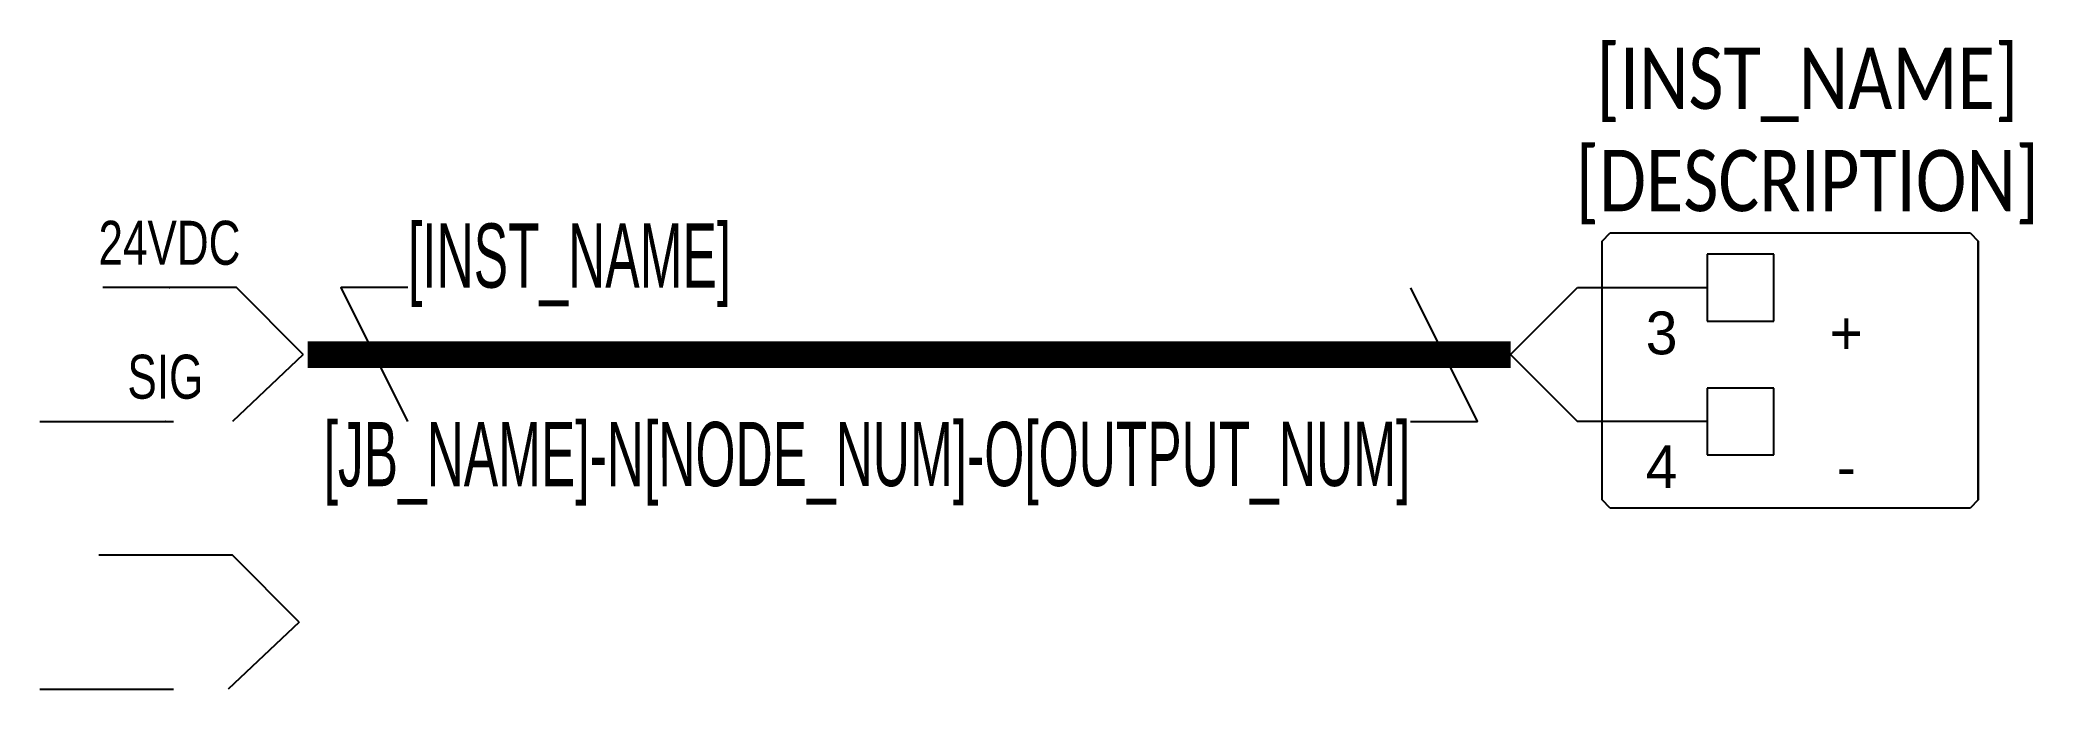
# Model space of a CAD drawing. Header units: inches. Extents: x 0 to 3.73, y -0.75 to 0.46.
import ezdxf
from ezdxf.enums import TextEntityAlignment as Align

# ---------------------------------------------------------------- set-up
doc = ezdxf.new("R2010")
doc.units = ezdxf.units.IN
doc.header["$MEASUREMENT"] = 0
doc.linetypes.add('HIDDEN', pattern=[0.375, 0.25, -0.125])
for name, color, linetype in [('BELDEN', 7, 'Continuous'), ('RA_SYMS', 7, 'Continuous'), ('RA_TAGS', 7, 'Continuous'), ('RA_WIRENO', 3, 'Continuous'), ('RA_WIREREF', 7, 'Continuous'), ('RA_WIRES', 1, 'Continuous'), ('WIRENO', 72, 'Continuous'), ('zentity', 7, 'Continuous')]:
    doc.layers.add(name, color=color, linetype=linetype)
doc.styles.add('CIM_WD', font='txt')
doc.styles.get("Standard").update_dxf_attribs({"font": 'arial.ttf'})

# ---------------------------------------------------------------- blocks, each defined once
blk = doc.blocks.new('WD_WNH')
blk.add_circle((0, 0), 0.0002)
at = {"linetype": 'Continuous', "style": 'CIM_WD', "width": 0.75}
blk.add_attdef('WIRENO', text='', height=0.12, dxfattribs=at).set_placement((0, 0.0625), align=Align.CENTER)
blk = doc.blocks.new('HT01_010')
for p, q in [((-0.0625, 0.0625), (0.0625, 0.0625)), ((-0.0625, -0.0625), (-0.0625, 0.0625)), ((0.0625, 0.0625), (0.0625, -0.0625)), ((0.0625, -0.0625), (-0.0625, -0.0625))]:
    blk.add_line(p, q)
at = {"linetype": 'Continuous', "style": 'CIM_WD', "flags": 8}
for tag, p in [('TAGSTRIP', (0.0967, 0.3102)), ('WIRENO', (0.0938, -0.125))]:
    blk.add_attdef(tag, text='', height=0.125, dxfattribs=at).set_placement(p, align=Align.MIDDLE_LEFT)
at = {"style": 'CIM_WD'}
blk.add_attdef('LOC', text='', height=0.125, dxfattribs=at).set_placement((0.0938, 0.125), align=Align.MIDDLE_LEFT)
at = {"linetype": 'Continuous', "flags": 1}
blk.add_attdef('CAT', (-0.0055, 0.0312), '', height=0.01, dxfattribs=at)
at = {"style": 'CIM_WD', "flags": 1}
for tag, p in [('X2TERM01', (0, 0.0625)), ('X4TERM01', (-0.0625, 0)), ('X1TERM01', (0.0625, 0)), ('X8TERM01', (0, -0.0625))]:
    blk.add_attdef(tag, p, '', height=0.01, dxfattribs=at)
at = {"linetype": 'Continuous', "flags": 1}
blk.add_attdef('MFG', text='', height=0.01, dxfattribs=at).set_placement((0.0257, 0), align=Align.RIGHT)
blk = doc.blocks.new('WD_WNH1')
at = {"layer": 'WIRENO'}
for p in [(-0.0625, -0.125), (-0.0625, 0.125)]:
    blk.add_line(p, (0.0625, 0.125), dxfattribs=at)
blk.add_circle((0.0625, 0.125), 0.0002, dxfattribs=at)
at = {"linetype": 'Continuous', "style": 'CIM_WD', "width": 0.75}
blk.add_attdef('WIRENO', text='', height=0.12, dxfattribs=at).set_placement((0.5725, 0.1875), align=Align.CENTER)

msp = doc.modelspace()

# ---------------------------------------------------------------- linework, layer by layer
at = {"layer": 'BELDEN', "const_width": 0.05}
msp.add_lwpolyline([(2.751, -0.125), (0.501, -0.125)], dxfattribs=at)
at = {"layer": 'RA_WIRES', "linetype": 'HIDDEN'}
for p, q in [((0.3675, 0), (0, 0)), ((0.4925, -0.125), (0.3675, 0)), ((2.751, -0.125), (2.876, 0)), ((2.876, 0), (3.1185, 0)), ((0.4925, -0.125), (0.36, -0.25)), ((2.751, -0.125), (2.876, -0.25)), ((0, -0.25), (0.36, -0.25)), ((3.1185, -0.25), (2.876, -0.25)), ((0.36, -0.5), (0, -0.5)), ((0.485, -0.625), (0.36, -0.5)), ((0.485, -0.625), (0.3525, -0.75)), ((0, -0.75), (0.3525, -0.75))]:
    msp.add_line(p, q, dxfattribs=at)
at = {"layer": 'zentity', "color": 0}
for points in [[(2.9219, 0.0869), (2.9374, 0.1024)], [(2.9219, -0.3967), (2.9219, 0.0869)], [(2.9374, 0.1024), (3.6102, 0.1024)], [(3.6102, 0.1024), (3.6257, 0.0869)], [(3.6257, -0.397), (3.6257, 0.0872)], [(3.6257, 0.0869), (3.6257, -0.3967)], [(2.9374, -0.4122), (2.9219, -0.3967)], [(3.6257, -0.3967), (3.6102, -0.4122)], [(3.6102, -0.4122), (2.9374, -0.4122)]]:
    msp.add_lwpolyline(points, dxfattribs=at)

# ---------------------------------------------------------------- block references
ref = msp.add_blockref('WD_WNH1', (0.626, -0.125), dxfattribs=dict(xscale=-1))
ref.add_attrib('WIRENO', '[INST_NAME]', (0.6885, 0), dxfattribs={"linetype": 'Continuous', "height": 0.12, "style": 'CIM_WD', "width": 0.6})
ref = msp.add_blockref('WD_WNH1', (2.626, -0.125), dxfattribs=dict(xscale=-1, rotation=180.0153908784205))
ref.add_attrib('WIRENO', '[JB_NAME]-N[NODE_NUM]-O[OUTPUT_NUM]', dxfattribs={"linetype": 'Continuous', "height": 0.12, "rotation": 0.0154, "style": 'CIM_WD', "width": 0.6}).set_placement((2.5635, -0.3705), align=Align.RIGHT)
at = {"layer": 'RA_SYMS'}
ref = msp.add_blockref('HT01_010', (3.181, 0), dxfattribs=dict(at, xscale=-1))
ref.add_attrib('TAGSTRIP', '+', dxfattribs={"layer": 'RA_TAGS', "linetype": 'Continuous', "height": 0.08, "style": 'CIM_WD', "flags": 8}).set_placement((3.3787, -0.0846), align=Align.MIDDLE_CENTER)
ref.add_attrib('WIRENO', '3', dxfattribs={"layer": 'RA_WIREREF', "linetype": 'Continuous', "height": 0.08, "style": 'CIM_WD', "flags": 8}).set_placement((3.0036, -0.0846), align=Align.MIDDLE_LEFT)
ref = msp.add_blockref('HT01_010', (3.181, -0.25), dxfattribs=dict(at, xscale=-1))
ref.add_attrib('TAGSTRIP', '-', dxfattribs={"layer": 'RA_TAGS', "linetype": 'Continuous', "height": 0.08, "style": 'CIM_WD', "flags": 8}).set_placement((3.3787, -0.3346), align=Align.MIDDLE_CENTER)
ref.add_attrib('WIRENO', '4', dxfattribs={"layer": 'RA_WIREREF', "linetype": 'Continuous', "height": 0.08, "style": 'CIM_WD', "flags": 8}).set_placement((3.0036, -0.3346), align=Align.MIDDLE_LEFT)
at = {"layer": 'RA_WIRENO'}
ref = msp.add_blockref('WD_WNH', (0.2424, 0), dxfattribs=dict(at, xscale=-0.6843548933427543, yscale=0.6843548933427543, zscale=0.6843548933427543))
ref.add_attrib('WIRENO', '24VDC', dxfattribs={"linetype": 'Continuous', "height": 0.08212, "style": 'CIM_WD', "width": 0.75}).set_placement((0.2424, 0.0428), align=Align.CENTER)
ref = msp.add_blockref('WD_WNH', (0.2347, -0.2502), dxfattribs=dict(at, xscale=-0.6843548933427543, yscale=0.6843548933427543, zscale=0.6843548933427543))
ref.add_attrib('WIRENO', 'SIG', dxfattribs={"linetype": 'Continuous', "height": 0.08212, "style": 'CIM_WD', "width": 0.75}).set_placement((0.2347, -0.2074), align=Align.CENTER)

# ---------------------------------------------------------------- texts
at = {"layer": 'RA_SYMS', "insert": (3.306, 0.2834), "char_height": 0.125, "width": 3.125, "attachment_point": 5}
msp.add_mtext('{\\fCalibri|b0|i0|c0|p34;\\H0.91667x;\\W0.8;\\C30;\\c26367;[INST_NAME]\\P\\pxqc;[DESCRIPTION]}', dxfattribs=at)

doc.saveas('drawing.dxf')
